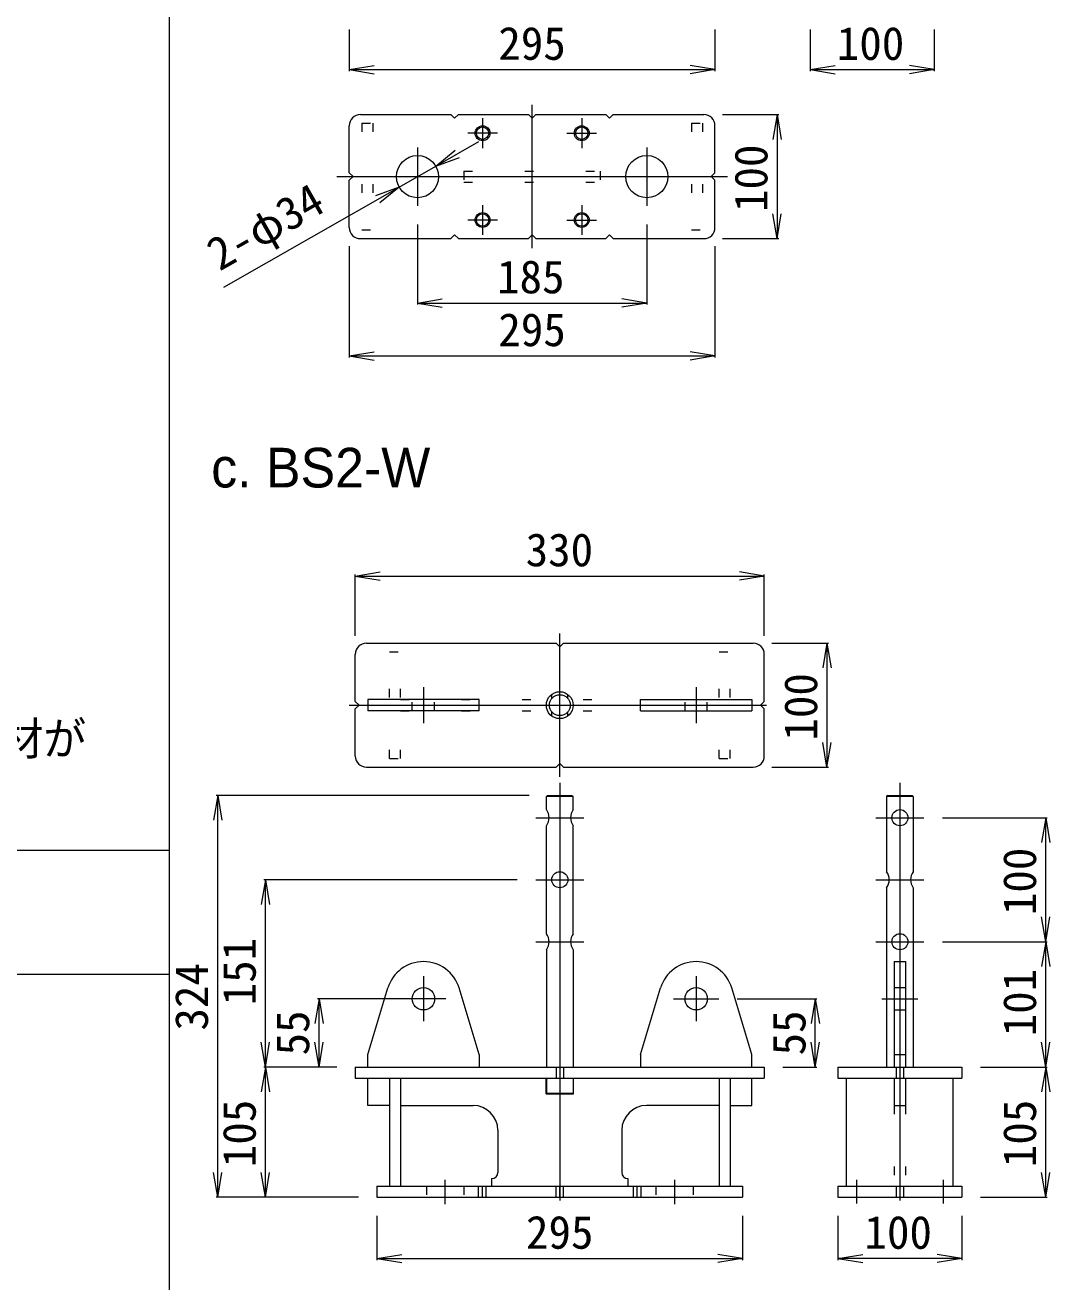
# Model space of a CAD drawing. Units: millimetres at full size. Extents: x -2994 to 2994, y -2281 to 2281.
# Drawn here: x -1328 to -501, y -1071 to -58 of the extents above; entities that cross this region are included whole.
import ezdxf
from ezdxf.enums import TextEntityAlignment as Align

# ---------------------------------------------------------------- set-up
doc = ezdxf.new("R2010")
doc.units = ezdxf.units.MM
doc.header["$LTSCALE"] = 28.063
for name, pattern in [('CHAIN', [18.5, 12, -1.5, 3.5, -1.5]), ('DOTTED', [1.75, 0.25, -1.5]), ('LONG_DASHED_DOTTED', [15.25, 12, -1.5, 0.25, -1.5])]:
    doc.linetypes.add(name, pattern=pattern)
for name, color, linetype, lineweight in [('1-0_0', 4, 'Continuous', 9), ('1-6__0-A_00_WAKU', 5, 'Continuous', 20), ('1-A__4-0_', 2, 'Continuous', 15)]:
    doc.layers.add(name, color=color, linetype=linetype, lineweight=lineweight)
doc.styles.add('ＭＳ ゴシック', font='')
doc.styles.add('ＭＳ Ｐゴシック', font='')
doc.styles.get('ＭＳ ゴシック').set_extended_font_data('MS Gothic')
doc.styles.get('ＭＳ Ｐゴシック').set_extended_font_data('MS PGothic')

msp = doc.modelspace()

# ---------------------------------------------------------------- linework, layer by layer
at = {"layer": '1-0_0'}
for p, q in [((-1066.34, -61.14), (-1066.34, -94.85)), ((-771.34, -61.14), (-771.34, -94.85)), ((-694.47, -61.14), (-694.47, -94.85)), ((-594.47, -61.14), (-594.47, -94.85)), ((-1066.34, -93.6), (-1046.34, -90.27)), ((-771.34, -93.6), (-791.34, -90.27)), ((-694.47, -93.6), (-674.47, -90.27)), ((-594.47, -93.6), (-614.47, -90.27)), ((-1066.34, -93.6), (-1046.34, -96.94)), ((-1066.34, -93.6), (-771.34, -93.6)), ((-771.34, -93.6), (-791.34, -96.94)), ((-694.47, -93.6), (-674.47, -96.94)), ((-694.47, -93.6), (-594.47, -93.6)), ((-594.47, -93.6), (-614.47, -96.94)), ((-765.34, -129.88), (-719.93, -129.88)), ((-721.18, -129.88), (-724.52, -149.88)), ((-721.18, -129.88), (-717.85, -149.88)), ((-721.18, -129.88), (-721.18, -229.88)), ((-996.56, -171.47), (-980.83, -158.67)), ((-996.56, -171.47), (-977.53, -164.47)), ((-1026.11, -188.29), (-1045.14, -195.29)), ((-1026.11, -188.29), (-1041.84, -201.09)), ((-721.18, -229.88), (-724.52, -209.88)), ((-721.18, -229.88), (-717.85, -209.88)), ((-1011.34, -218.46), (-1011.34, -283.05)), ((-826.34, -218.46), (-826.34, -283.05)), ((-765.34, -229.88), (-719.93, -229.88)), ((-1066.34, -235.88), (-1066.34, -325.73)), ((-771.34, -235.88), (-771.34, -325.73)), ((-1011.34, -281.8), (-991.34, -278.47)), ((-1011.34, -281.8), (-991.34, -285.13)), ((-1011.34, -281.8), (-826.34, -281.8)), ((-826.34, -281.8), (-846.34, -278.47)), ((-826.34, -281.8), (-846.34, -285.13)), ((-1066.34, -324.48), (-1046.34, -321.15)), ((-771.34, -324.48), (-791.34, -321.15)), ((-1066.34, -324.48), (-1046.34, -327.82)), ((-1066.34, -324.48), (-771.34, -324.48)), ((-771.34, -324.48), (-791.34, -327.82)), ((-1061.51, -501.91), (-1041.51, -498.58)), ((-1061.51, -550.07), (-1061.51, -500.66)), ((-1061.51, -501.91), (-1041.51, -505.24)), ((-1061.51, -501.91), (-731.51, -501.91)), ((-731.51, -501.91), (-751.51, -498.58)), ((-731.51, -501.91), (-751.51, -505.24)), ((-731.51, -550.07), (-731.51, -500.66)), ((-725.51, -556.07), (-679.8, -556.07)), ((-681.05, -556.07), (-684.39, -576.07)), ((-681.05, -556.07), (-677.72, -576.07)), ((-681.05, -556.07), (-681.05, -656.07)), ((-681.05, -656.07), (-684.39, -636.07)), ((-681.05, -656.07), (-677.72, -636.07)), ((-725.51, -656.07), (-679.8, -656.07)), ((-1172.47, -678.81), (-1175.8, -698.81)), ((-921.31, -678.81), (-1173.72, -678.81)), ((-1172.47, -678.81), (-1169.13, -698.81)), ((-1172.47, -1002.81), (-1172.47, -678.81)), ((-587.71, -696.81), (-503.23, -696.81)), ((-504.48, -696.81), (-507.81, -716.81)), ((-504.48, -696.81), (-501.14, -716.81)), ((-504.48, -796.81), (-504.48, -696.81)), ((-1134.02, -746.81), (-1137.35, -766.81)), ((-930.93, -746.81), (-1135.27, -746.81)), ((-1134.02, -746.81), (-1130.69, -766.81)), ((-1134.02, -897.81), (-1134.02, -746.81)), ((-504.48, -796.81), (-507.81, -776.81)), ((-504.48, -796.81), (-501.14, -776.81)), ((-587.71, -796.81), (-503.23, -796.81)), ((-587.71, -796.81), (-503.23, -796.81)), ((-504.48, -796.81), (-507.81, -816.81)), ((-504.48, -796.81), (-501.14, -816.81)), ((-504.48, -897.81), (-504.48, -796.81)), ((-1090.78, -842.81), (-1094.11, -862.81)), ((-1021.51, -842.81), (-1092.03, -842.81)), ((-1090.78, -842.81), (-1087.45, -862.81)), ((-1090.78, -897.81), (-1090.78, -842.81)), ((-753.35, -842.81), (-689.16, -842.81)), ((-690.41, -842.81), (-693.74, -862.81)), ((-690.41, -842.81), (-687.08, -862.81)), ((-690.41, -897.81), (-690.41, -842.81)), ((-1134.02, -897.81), (-1137.35, -877.81)), ((-1134.02, -897.81), (-1130.69, -877.81)), ((-1090.78, -897.81), (-1094.11, -877.81)), ((-1090.78, -897.81), (-1087.45, -877.81)), ((-690.41, -897.81), (-693.74, -877.81)), ((-690.41, -897.81), (-687.08, -877.81)), ((-504.48, -897.81), (-507.81, -877.81)), ((-504.48, -897.81), (-501.14, -877.81)), ((-1134.02, -897.81), (-1137.35, -917.81)), ((-1076.51, -897.81), (-1135.27, -897.81)), ((-1076.51, -897.81), (-1135.27, -897.81)), ((-1134.02, -897.81), (-1130.69, -917.81)), ((-1134.02, -1002.81), (-1134.02, -897.81)), ((-1076.51, -897.81), (-1092.03, -897.81)), ((-716.51, -897.81), (-689.16, -897.81)), ((-557.14, -897.81), (-503.23, -897.81)), ((-557.14, -897.81), (-503.23, -897.81)), ((-504.48, -897.81), (-507.81, -917.81)), ((-504.48, -897.81), (-501.14, -917.81)), ((-504.48, -1002.81), (-504.48, -897.81)), ((-1172.47, -1002.81), (-1175.8, -982.81)), ((-1172.47, -1002.81), (-1169.13, -982.81)), ((-1134.02, -1002.81), (-1137.35, -982.81)), ((-1134.02, -1002.81), (-1130.69, -982.81)), ((-504.48, -1002.81), (-507.81, -982.81)), ((-504.48, -1002.81), (-501.14, -982.81)), ((-1059.01, -1002.81), (-1173.72, -1002.81)), ((-1059.01, -1002.81), (-1135.27, -1002.81)), ((-557.14, -1002.81), (-503.23, -1002.81)), ((-1044.01, -1017.81), (-1044.01, -1053.47)), ((-749.01, -1017.81), (-749.01, -1053.47)), ((-672.14, -1017.81), (-672.14, -1053.47)), ((-572.14, -1017.81), (-572.14, -1053.47)), ((-1044.01, -1052.22), (-1024.01, -1048.89)), ((-1044.01, -1052.22), (-1024.01, -1055.55)), ((-1044.01, -1052.22), (-749.01, -1052.22)), ((-749.01, -1052.22), (-769.01, -1048.89)), ((-749.01, -1052.22), (-769.01, -1055.55)), ((-672.14, -1052.22), (-652.14, -1048.89)), ((-672.14, -1052.22), (-652.14, -1055.55)), ((-572.14, -1052.22), (-672.14, -1052.22)), ((-572.14, -1052.22), (-592.14, -1048.89)), ((-572.14, -1052.22), (-592.14, -1055.55))]:
    msp.add_line(p, q, dxfattribs=at)
msp.add_lwpolyline([(-1167.66, -268.9), (-1026.11, -188.29), (-996.56, -171.47), (-961.8, -151.67)], dxfattribs=at)
at = {"layer": '1-6__0-A_00_WAKU'}
for p, q in [((-1211.37, -1670), (-1211.37, 1655)), ((-2790, -723.07), (-1211.37, -723.07)), ((-2790, -823.07), (-1211.37, -823.07))]:
    msp.add_line(p, q, dxfattribs=at)
at = {"layer": '1-A__4-0_'}
for p, q in [((-1057.34, -129.88), (-984.34, -129.88)), ((-984.34, -129.88), (-981.34, -132.88)), ((-981.34, -132.88), (-978.34, -129.88)), ((-978.34, -129.88), (-921.84, -129.88)), ((-915.84, -129.88), (-859.34, -129.88)), ((-856.34, -132.88), (-859.34, -129.88)), ((-853.34, -129.88), (-856.34, -132.88)), ((-853.34, -129.88), (-780.34, -129.88)), ((-1066.34, -176.88), (-1066.34, -138.88)), ((-771.34, -176.88), (-771.34, -138.88)), ((-1066.34, -176.88), (-1063.34, -179.88)), ((-1063.34, -179.88), (-1066.34, -182.88)), ((-1066.34, -220.88), (-1066.34, -182.88)), ((-771.34, -220.88), (-771.34, -182.88)), ((-1057.34, -229.88), (-984.34, -229.88)), ((-984.34, -229.88), (-981.34, -226.88)), ((-981.34, -226.88), (-978.34, -229.88)), ((-978.34, -229.88), (-921.84, -229.88)), ((-915.84, -229.88), (-859.34, -229.88)), ((-856.34, -226.88), (-859.34, -229.88)), ((-853.34, -229.88), (-856.34, -226.88)), ((-853.34, -229.88), (-780.34, -229.88)), ((-1052.51, -556.07), (-899.51, -556.07)), ((-896.51, -559.07), (-899.51, -556.07)), ((-893.51, -556.07), (-896.51, -559.07)), ((-893.51, -556.07), (-740.51, -556.07)), ((-1061.51, -603.07), (-1061.51, -565.07)), ((-731.51, -603.07), (-731.51, -565.07)), ((-903.01, -600.67), (-903.01, -597.38)), ((-890.01, -600.67), (-890.01, -597.38)), ((-1051.51, -601.57), (-1051.51, -610.57)), ((-741.51, -601.57), (-741.51, -610.57)), ((-731.51, -603.07), (-734.51, -606.07)), ((-734.51, -606.07), (-731.51, -609.07)), ((-1061.51, -647.07), (-1061.51, -609.07)), ((-961.51, -610.57), (-1051.51, -610.57)), ((-903.01, -614.76), (-903.01, -611.47)), ((-890.01, -614.76), (-890.01, -611.47)), ((-831.51, -610.57), (-741.51, -610.57)), ((-731.51, -647.07), (-731.51, -609.07)), ((-1052.51, -656.07), (-899.51, -656.07)), ((-896.51, -653.07), (-899.51, -656.07)), ((-893.51, -656.07), (-896.51, -653.07)), ((-893.51, -656.07), (-740.51, -656.07)), ((-906.31, -678.81), (-907.31, -679.81)), ((-906.31, -678.81), (-886.71, -678.81)), ((-886.71, -678.81), (-885.71, -679.81)), ((-631.94, -678.81), (-632.94, -679.81)), ((-631.94, -678.81), (-612.34, -678.81)), ((-612.34, -678.81), (-611.34, -679.81)), ((-885.71, -679.81), (-907.31, -679.81)), ((-907.31, -690.31), (-907.31, -679.81)), ((-885.71, -690.31), (-885.71, -679.81)), ((-611.34, -679.81), (-632.94, -679.81)), ((-632.94, -679.81), (-632.94, -740.31)), ((-611.34, -679.81), (-611.34, -740.31)), ((-907.31, -790.31), (-907.31, -703.31)), ((-885.71, -790.31), (-885.71, -703.31)), ((-632.94, -753.31), (-632.94, -897.81)), ((-611.34, -753.31), (-611.34, -897.81)), ((-907.31, -803.31), (-907.31, -897.81)), ((-885.71, -803.31), (-885.71, -897.81)), ((-626.64, -812.81), (-626.64, -897.81)), ((-1051.51, -887.81), (-1035.22, -834.1)), ((-961.51, -887.81), (-977.8, -834.1)), ((-831.51, -887.81), (-815.22, -834.1)), ((-741.51, -887.81), (-757.8, -834.1)), ((-626.64, -833.81), (-617.64, -833.81)), ((-626.64, -851.81), (-617.64, -851.81)), ((-1051.51, -897.81), (-1051.51, -887.81)), ((-961.51, -887.81), (-961.51, -897.81)), ((-831.51, -887.81), (-831.51, -897.81)), ((-741.51, -897.81), (-741.51, -887.81)), ((-626.64, -887.81), (-617.64, -887.81)), ((-1061.51, -897.81), (-1061.51, -906.81)), ((-1061.51, -897.81), (-731.51, -897.81)), ((-899.51, -897.81), (-899.51, -906.81)), ((-896.51, -897.81), (-896.51, -906.81)), ((-893.51, -897.81), (-893.51, -906.81)), ((-731.51, -897.81), (-731.51, -906.81)), ((-672.14, -897.81), (-672.14, -906.81)), ((-672.14, -897.81), (-572.14, -897.81)), ((-625.14, -897.81), (-625.14, -906.81)), ((-622.14, -897.81), (-622.14, -906.81)), ((-619.14, -897.81), (-619.14, -906.81)), ((-572.14, -897.81), (-572.14, -906.81)), ((-1061.51, -906.81), (-731.51, -906.81)), ((-1051.51, -928.81), (-1051.51, -906.81)), ((-1034.01, -906.81), (-1034.01, -993.81)), ((-1025.01, -906.81), (-1025.01, -993.81)), ((-907.61, -919.31), (-907.61, -906.81)), ((-907.36, -906.81), (-907.36, -918.81)), ((-885.66, -906.81), (-885.66, -918.81)), ((-885.41, -919.31), (-885.41, -906.81)), ((-768.01, -906.81), (-768.01, -993.81)), ((-759.01, -906.81), (-759.01, -993.81)), ((-672.14, -906.81), (-572.14, -906.81)), ((-665.14, -993.81), (-665.14, -906.81)), ((-617.64, -906.81), (-617.64, -928.81)), ((-579.14, -993.81), (-579.14, -906.81)), ((-907.61, -919.31), (-885.41, -919.31)), ((-907.36, -918.81), (-885.66, -918.81)), ((-1034.01, -928.81), (-1051.51, -928.81)), ((-1025.01, -928.81), (-966.51, -928.81)), ((-768.01, -928.81), (-826.51, -928.81)), ((-946.51, -948.81), (-946.51, -982.81)), ((-846.51, -948.81), (-846.51, -982.81)), ((-951.51, -987.81), (-951.51, -993.81)), ((-841.51, -987.81), (-841.51, -993.81)), ((-1044.01, -993.81), (-1044.01, -1002.81)), ((-1044.01, -993.81), (-749.01, -993.81)), ((-1044.01, -1002.81), (-749.01, -1002.81)), ((-962.01, -1002.81), (-962.01, -993.81)), ((-959.01, -1002.81), (-959.01, -993.81)), ((-956.01, -1002.81), (-956.01, -993.81)), ((-899.51, -1002.81), (-899.51, -993.81)), ((-896.51, -1002.81), (-896.51, -993.81)), ((-893.51, -1002.81), (-893.51, -993.81)), ((-837.01, -1002.81), (-837.01, -993.81)), ((-834.01, -1002.81), (-834.01, -993.81)), ((-831.01, -1002.81), (-831.01, -993.81)), ((-749.01, -993.81), (-749.01, -1002.81)), ((-672.14, -993.81), (-672.14, -1002.81)), ((-672.14, -993.81), (-572.14, -993.81)), ((-672.14, -1002.81), (-572.14, -1002.81)), ((-625.14, -993.81), (-625.14, -1002.81)), ((-622.14, -993.81), (-622.14, -1002.81)), ((-619.14, -993.81), (-619.14, -1002.81)), ((-572.14, -993.81), (-572.14, -1002.81))]:
    msp.add_line(p, q, dxfattribs=at)
at = {"layer": '1-A__4-0_', "color": 4, "linetype": 'LONG_DASHED_DOTTED'}
for p, q in [((-918.84, -237.67), (-918.84, -122.09)), ((-958.84, -132.88), (-958.84, -156.88)), ((-878.84, -132.88), (-878.84, -156.88)), ((-946.84, -144.88), (-970.84, -144.88)), ((-890.84, -144.88), (-866.84, -144.88)), ((-1011.34, -156.3), (-1011.34, -203.46)), ((-826.34, -156.3), (-826.34, -203.46)), ((-1076.34, -179.88), (-761.34, -179.88)), ((-958.84, -202.88), (-958.84, -226.88)), ((-878.84, -202.88), (-878.84, -226.88)), ((-946.84, -214.88), (-970.84, -214.88)), ((-890.84, -214.88), (-866.84, -214.88)), ((-896.51, -663.86), (-896.51, -548.28)), ((-1006.51, -591.57), (-1006.51, -620.57)), ((-786.51, -591.57), (-786.51, -620.57)), ((-1066.51, -606.07), (-726.51, -606.07)), ((-896.51, -668.81), (-896.51, -1012.81)), ((-622.14, -668.81), (-622.14, -1012.81)), ((-1006.51, -824.65), (-1006.51, -860.97)), ((-786.51, -824.65), (-786.51, -860.97)), ((-988.35, -842.81), (-1024.67, -842.81)), ((-804.67, -842.81), (-768.35, -842.81)), ((-636.64, -842.81), (-607.64, -842.81)), ((-989.01, -1008.4), (-989.01, -988.73)), ((-804.01, -988.73), (-804.01, -1008.4)), ((-657.14, -988.81), (-657.14, -1007.81)), ((-587.14, -988.81), (-587.14, -1007.81))]:
    msp.add_line(p, q, dxfattribs=at)
at = {"layer": '1-A__4-0_', "linetype": 'DOTTED'}
for p, q in [((-1056.34, -136.88), (-1056.34, -222.88)), ((-1056.34, -136.88), (-1047.34, -136.88)), ((-1047.34, -136.88), (-1047.34, -222.88)), ((-790.34, -136.88), (-790.34, -222.88)), ((-973.84, -175.38), (-863.84, -175.38)), ((-973.84, -175.38), (-973.84, -184.38)), ((-863.84, -175.38), (-863.84, -184.38)), ((-973.84, -184.38), (-863.84, -184.38)), ((-1056.34, -222.88), (-1047.34, -222.88)), ((-790.34, -222.88), (-781.34, -222.88)), ((-1025.01, -649.07), (-1025.01, -563.07)), ((-768.01, -649.07), (-768.01, -563.07)), ((-768.01, -563.07), (-759.01, -563.07)), ((-1025.01, -601.57), (-768.01, -601.57)), ((-1015.51, -610.57), (-1015.51, -601.57)), ((-997.51, -610.57), (-997.51, -601.57)), ((-795.51, -610.57), (-795.51, -601.57)), ((-777.51, -610.57), (-777.51, -601.57)), ((-1025.01, -610.57), (-768.01, -610.57)), ((-1034.01, -649.07), (-1025.01, -649.07)), ((-626.64, -928.81), (-626.64, -993.81)), ((-617.64, -928.81), (-617.64, -993.81)), ((-1004.01, -993.81), (-1004.01, -1002.81)), ((-974.01, -993.81), (-974.01, -1002.81)), ((-819.01, -993.81), (-819.01, -1002.81)), ((-789.01, -993.81), (-789.01, -1002.81))]:
    msp.add_line(p, q, dxfattribs=at)
at = {"layer": '1-A__4-0_', "color": 4, "linetype": 'CHAIN'}
for p, q in [((-915.93, -696.81), (-877.08, -696.81)), ((-641.56, -696.81), (-602.71, -696.81)), ((-622.14, -736.81), (-622.14, -756.81)), ((-915.93, -746.81), (-877.08, -746.81)), ((-641.56, -746.81), (-602.71, -746.81)), ((-632.14, -746.81), (-612.14, -746.81)), ((-915.93, -796.81), (-877.08, -796.81)), ((-641.56, -796.81), (-602.71, -796.81))]:
    msp.add_line(p, q, dxfattribs=at)
at = {"layer": '1-A__4-0_'}
for points in [[(-915.84, -129.88), (-918.84, -132.88), (-921.84, -129.88)], [(-771.34, -176.88), (-774.34, -179.88), (-771.34, -182.88)], [(-915.84, -229.88), (-918.84, -226.88), (-921.84, -229.88)], [(-1061.51, -603.07), (-1058.51, -606.07), (-1061.51, -609.07)], [(-961.51, -610.57), (-961.51, -601.57), (-1051.51, -601.57)], [(-831.51, -610.57), (-831.51, -601.57), (-741.51, -601.57)], [(-626.64, -812.81), (-617.64, -812.81), (-617.64, -897.81)], [(-759.01, -928.81), (-741.51, -928.81), (-741.51, -906.81)], [(-626.64, -906.81), (-626.64, -928.81), (-617.64, -928.81)]]:
    msp.add_lwpolyline(points, dxfattribs=at)
at = {"layer": '1-A__4-0_', "linetype": 'DOTTED'}
for points in [[(-790.34, -136.88), (-781.34, -136.88), (-781.34, -222.88)], [(-1034.01, -649.07), (-1034.01, -563.07), (-1025.01, -563.07)], [(-768.01, -649.07), (-759.01, -649.07), (-759.01, -563.07)]]:
    msp.add_lwpolyline(points, dxfattribs=at)
at = {"layer": '1-A__4-0_', "color": 7}
for centre in [(-958.84, -144.88), (-878.84, -144.88), (-958.84, -214.88), (-878.84, -214.88)]:
    msp.add_circle(centre, 6, dxfattribs=at)
at = {"layer": '1-A__4-0_'}
for centre, radius in [((-958.84, -144.88), 5), ((-878.84, -144.88), 5), ((-1011.34, -179.88), 17), ((-826.34, -179.88), 17), ((-958.84, -214.88), 5), ((-878.84, -214.88), 5), ((-896.51, -606.07), 10.85), ((-896.51, -606.07), 8.45), ((-622.14, -696.81), 6.5), ((-896.51, -746.81), 6.5), ((-622.14, -796.81), 6.5), ((-1006.51, -842.81), 9), ((-786.51, -842.81), 9)]:
    msp.add_circle(centre, radius, dxfattribs=at)
for centre, radius, start, end in [((-1057.34, -138.88), 9, 90, 180), ((-780.34, -138.88), 9, 0, 90), ((-1057.34, -220.88), 9, 180, 270), ((-780.34, -220.88), 9, 270, 0), ((-1052.51, -565.07), 9, 90, 180), ((-740.51, -565.07), 9, 0, 90), ((-1052.51, -647.07), 9, 180, 270), ((-740.51, -647.07), 9, 270, 0), ((-915.93, -696.81), 10.8, 322.99736, 37.00264), ((-877.08, -696.81), 10.8, 142.99736, 217.00264), ((-641.56, -746.81), 10.8, 322.99736, 37.00264), ((-602.71, -746.81), 10.8, 142.99736, 217.00264), ((-915.93, -796.81), 10.8, 322.99736, 37.00264), ((-877.08, -796.81), 10.8, 142.99736, 217.00264), ((-1006.51, -842.81), 30, 16.87449, 163.12551), ((-786.51, -842.81), 30, 16.87449, 163.12551), ((-966.51, -948.81), 20, 0, 90), ((-826.51, -948.81), 20, 90, 180), ((-951.51, -982.81), 5, 270, 0), ((-841.51, -982.81), 5, 180, 270)]:
    msp.add_arc(centre, radius, start, end, dxfattribs=at)

# ---------------------------------------------------------------- texts
at = {"layer": '1-0_0', "style": 'ＭＳ ゴシック'}
for s, p in [('295', (-946.11, -93.72)), ('100', (-673.01, -93.79)), ('185', (-947.1, -281.98)), ('295', (-946.11, -324.6)), ('330', (-924.07, -502.09)), ('295', (-923.78, -1052.34)), ('100', (-650.69, -1052.4))]:
    msp.add_text(s, height=26.66, dxfattribs=at).set_placement(p, align=Align.BOTTOM_LEFT)
for s, rotation, p in [('100', 90, (-721, -208.43)), ('φ34', 29.66, (-1135.52, -245.5)), ('2-', 29.66, (-1167.12, -263.49)), ('100', 90, (-680.87, -634.62)), ('100', 90, (-504.29, -775.36)), ('151', 90, (-1133.84, -848.08)), ('324', 90, (-1172.35, -868.44)), ('101', 90, (-504.29, -873.08)), ('55', 90, (-1090.67, -888.49)), ('55', 90, (-690.3, -888.49)), ('105', 90, (-1133.83, -978.57)), ('105', 90, (-504.29, -978.57))]:
    msp.add_text(s, height=26.66, rotation=rotation, dxfattribs=at).set_placement(p, align=Align.BOTTOM_LEFT)
at = {"layer": '1-0_0', "color": 7, "style": 'ＭＳ Ｐゴシック'}
msp.add_text('c. BS2-W', height=31.99, dxfattribs=at).set_placement((-1177.76, -440.14), align=Align.BOTTOM_LEFT)
at = {"layer": '1-0_0', "color": 7, "style": 'ＭＳ Ｐゴシック', "width": 0.95}
msp.add_text('④両方の座金の通気口からグラウト材が', height=26.66, dxfattribs=at).set_placement((-1900.46, -654.29), align=Align.BOTTOM_LEFT)

doc.saveas('drawing.dxf')
